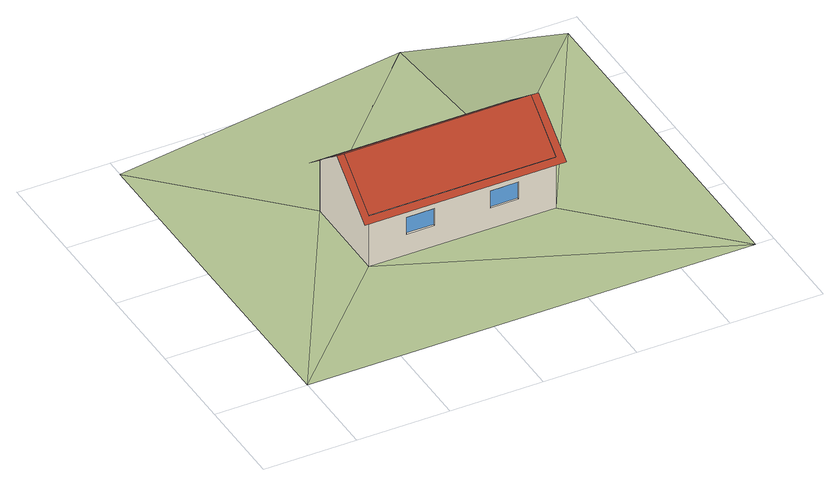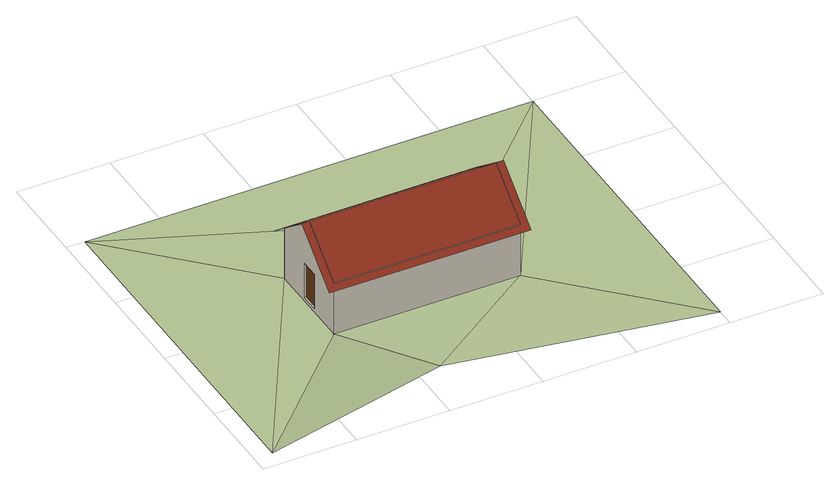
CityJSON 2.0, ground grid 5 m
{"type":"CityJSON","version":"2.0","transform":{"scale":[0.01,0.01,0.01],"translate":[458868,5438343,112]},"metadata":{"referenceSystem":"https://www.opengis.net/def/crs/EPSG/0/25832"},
"CityObjects":{
"building1":{"type":"Building","attributes":{"name":"Example Building LOD3","dateOfConstruction":"1985-01-01","Height.highReference":"highestRoofEdge","Height.lowReference":"lowestGroundPoint","Height.status":"measured","measuredHeight":5,"function":"1000","roofType":"1030","storeysAboveGround":1,"storeyHeightsAboveGround":3},"address":[{"country":"Germany","locality":"Eggenstein-Leopoldshafen","thoroughfareNumber":"1","thoroughfareName":"Hermann-von-Helmholtz-Platz","postcode":"76344"}],"geometry":[{"type":"MultiSurface","lod":"3","boundaries":[[[0,1,2,3]],[[4,5,6,7]],[[1,8,9,2],[4,7,10,11],[12,13,14,15]],[[14,16,17,15]],[[15,17,18,12]],[[11,19,20,4]],[[13,21,16,14]],[[12,18,21,13]],[[7,6,22,10]],[[10,22,19,11]],[[19,22,6,5]],[[17,16,21,18]],[[3,23,24,0]],[[25,26,27,28]],[[29,30,26,25]],[[0,24,31,8,1],[28,25,29,32]],[[32,33,30,29]],[[28,27,33,32]],[[27,26,30,33]],[[2,9,34,23,3]],[[23,34,31,24]],[[34,23,24,31,35,36,37,38]],[[8,31,34,9]],[[35,31,8,9,34,38,39,40]]],"semantics":{"surfaces":[{"type":"GroundSurface"},{"type":"WallSurface"},{"type":"Window"},{"type":"Door"},{"type":"RoofSurface"}],"values":[0,1,1,1,1,1,1,1,1,1,2,2,1,1,1,1,1,1,3,1,4,4,4,4]}}]},
"terrain1":{"type":"TINRelief","attributes":{"name":"Ground","lod":3},"geometry":[{"type":"CompositeSurface","lod":"3","boundaries":[[[3,41,42]],[[0,41,3]],[[0,43,41]],[[1,43,0]],[[44,43,1]],[[44,1,2]],[[44,2,45]],[[2,3,45]],[[3,42,45]]]}]}
},
"vertices":[
[1700,1200,0],[1700,700,0],[700,700,0],[700,1200,0],[1050,700,220],[1050,710,220],[1050,710,120],[1050,700,120],[1700,700,300],[700,700,300],[900,700,120],[900,700,220],[1500,700,220],[1500,700,120],[1350,700,120],[1350,700,220],[1350,710,120],[1350,710,220],[1500,710,220],[900,710,220],[1050,714,220],[1500,710,120],[900,710,120],[700,1200,300],[1700,1200,300],[1700,1000,220],[1690,1000,220],[1690,1000,20],[1700,1000,20],[1700,900,220],[1690,900,220],[1700,950,500],[1700,900,20],[1690,900,20],[700,950,500],[1740,950,500],[1740,1231,275],[660,1231,275],[660,950,500],[660,669,275],[1740,669,275],
[1500,1900,200],[0,1900,0],[2400,1900,0],[2400,0,0],[0,0,0]
]}
